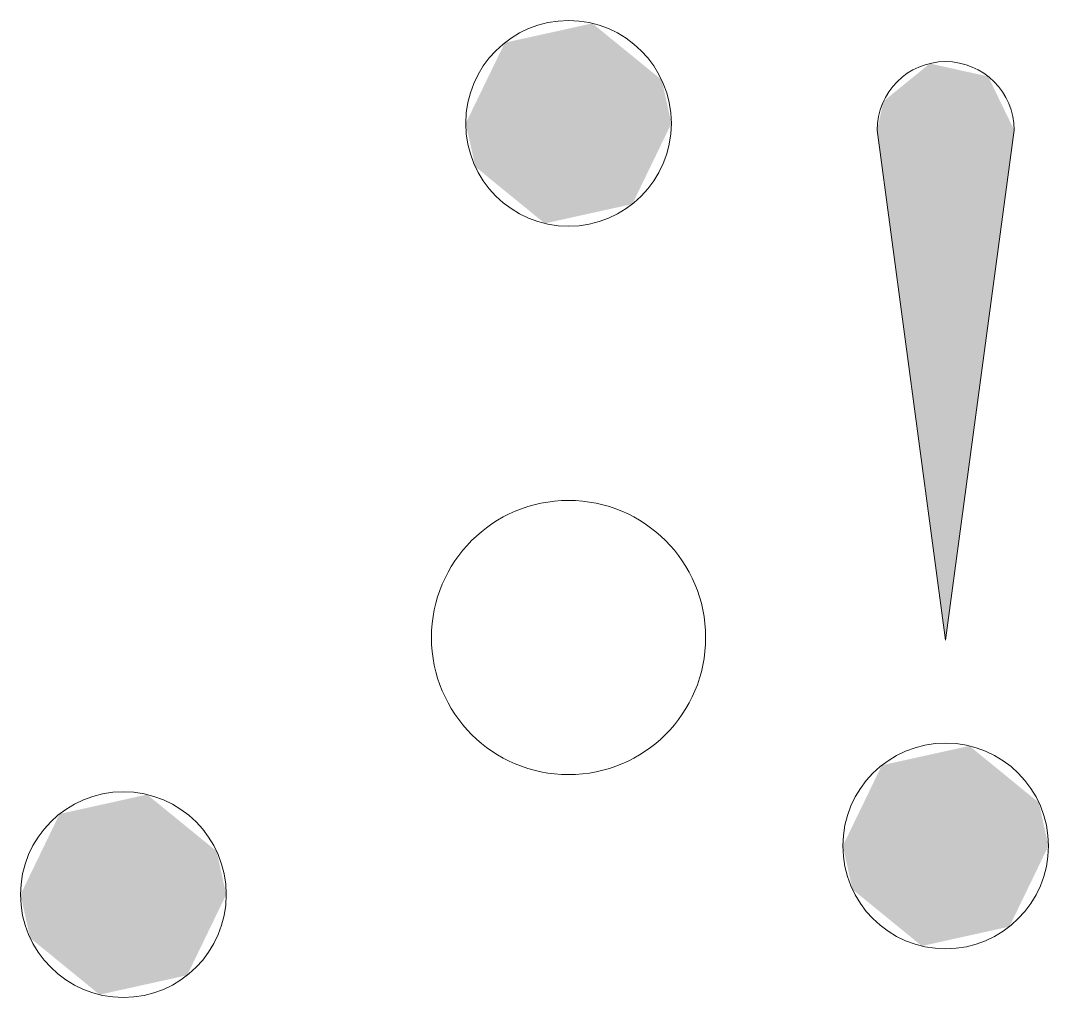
# Model space of a CAD drawing. Header units: millimetres. Extents: x -0.8 to 0.7, y -0.52 to 0.9.
import ezdxf

# ---------------------------------------------------------------- set-up
doc = ezdxf.new("R2010")
doc.units = ezdxf.units.MM
doc.linetypes.add('K5LT32768', pattern=[0])
doc.linetypes.add('K5LT32769', pattern=[0])

msp = doc.modelspace()

# ---------------------------------------------------------------- hatches: boundary and pattern name
h = msp.add_hatch(color=7)
h.paths.add_polyline_path([(-0.15, 0.75), (-0.093, 0.8677), (0.0347, 0.8959), (0.136, 0.8133), (0.15, 0.75), (0.093, 0.6323), (-0.0347, 0.6041), (-0.136, 0.6867)])
h.paths.add_polyline_path([(-0.7995, -0.375), (-0.7425, -0.2573), (-0.6148, -0.2291), (-0.5135, -0.3117), (-0.4995, -0.375), (-0.5565, -0.4927), (-0.6842, -0.5209), (-0.7855, -0.4383)])
h.paths.add_polyline_path([(0.4001, -0.304), (0.4571, -0.1863), (0.5848, -0.1581), (0.6861, -0.2408), (0.7001, -0.304), (0.6431, -0.4217), (0.5154, -0.45), (0.4141, -0.3673)])
msp.add_hatch(color=7).paths.add_polyline_path([(0.4501, 0.7401), (0.5501, -0.004), (0.6501, 0.7401), (0.6121, 0.8185), (0.527, 0.8373), (0.4594, 0.7822)])

# ---------------------------------------------------------------- linework, layer by layer
at = {"color": 7, "linetype": 'K5LT32769', "lineweight": 18}
for p, q in [((0.4501, 0.7401), (0.5501, -0.004)), ((0.5501, -0.004), (0.6501, 0.7401))]:
    msp.add_line(p, q, dxfattribs=at)
at = {"color": 7, "linetype": 'K5LT32768', "lineweight": 18}
for centre, radius in [((0, 0.75), 0.15), ((0, 0), 0.2), ((0.5501, -0.304), 0.15), ((-0.6495, -0.375), 0.15)]:
    msp.add_circle(centre, radius, dxfattribs=at)
at = {"color": 7, "linetype": 'K5LT32769', "lineweight": 18}
msp.add_arc((0.5501, 0.7401), 0.1, 0, 180, dxfattribs=at)

doc.saveas('drawing.dxf')
